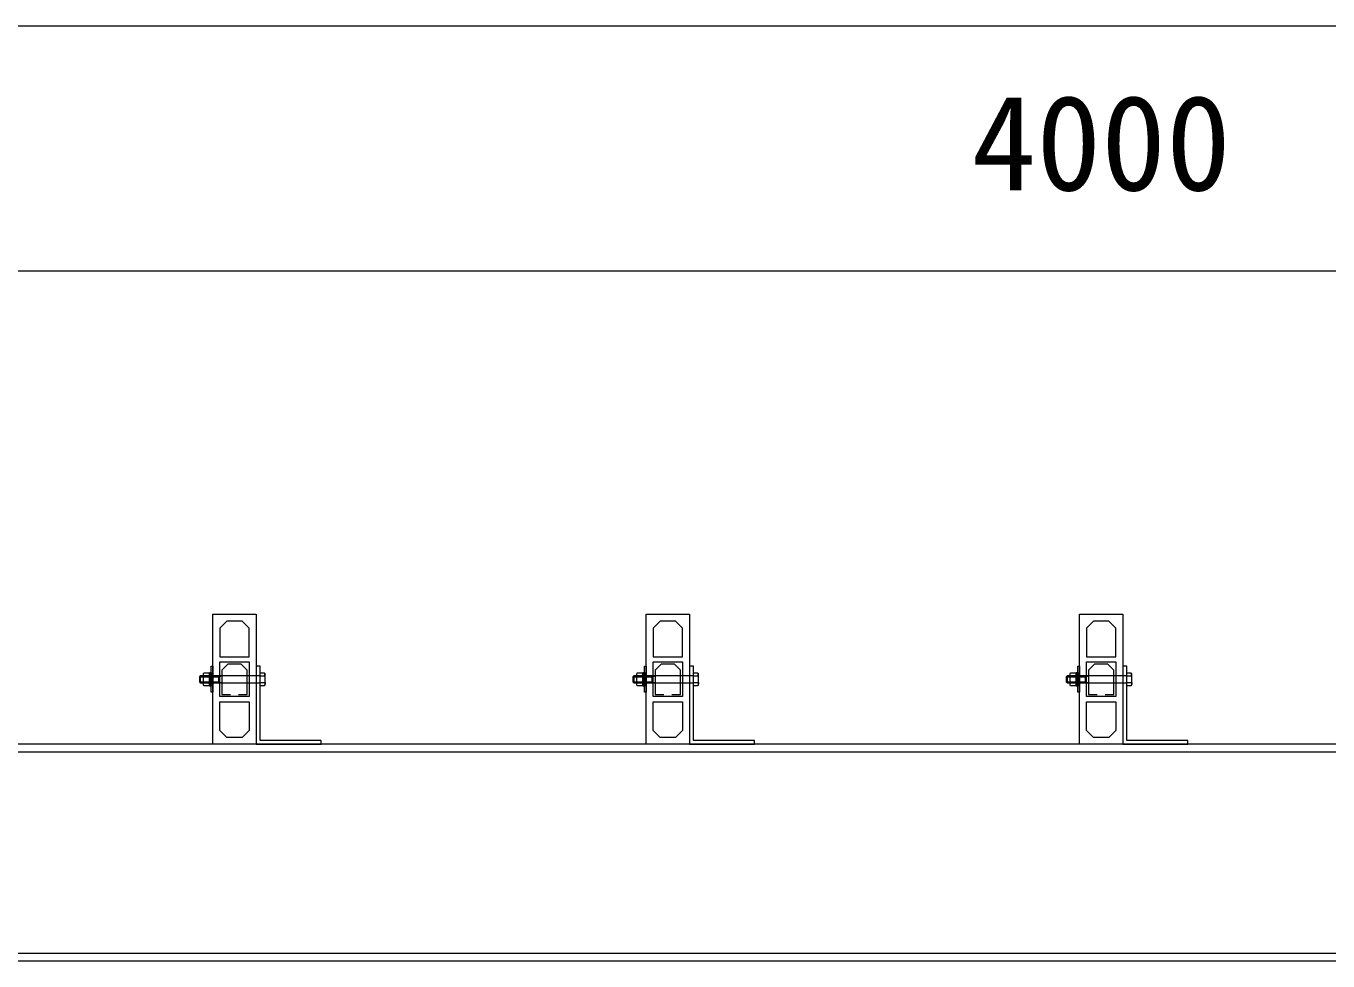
# Model space of a CAD drawing. Units: millimetres at full size, sheet at 1:60; details may follow other scales. Extents: x -1200 to 26400, y -900 to 18720.
# Drawn here: x 8340 to 9842, y 7136 to 8215 of the extents above; entities that cross this region are included whole.
import ezdxf
from ezdxf.enums import TextEntityAlignment as Align

# ---------------------------------------------------------------- set-up
doc = ezdxf.new("R2010")
doc.units = ezdxf.units.MM
doc.header["$LTSCALE"] = 60
doc.layers.add('D-STR', color=1, linetype='Continuous', lineweight=13)
doc.layers.add('D-STR-DIM', color=7, linetype='Continuous', lineweight=13)
doc.styles.add('ＭＳ ゴシック', font='')
doc.styles.get('ＭＳ ゴシック').set_extended_font_data('MS Gothic')

msp = doc.modelspace()

# ---------------------------------------------------------------- linework, layer by layer
at = {"layer": 'D-STR'}
for p, q in [((8555.37, 7386.49), (8555.37, 7536.49)), ((8555.37, 7536.49), (8605.37, 7536.49)), ((8571.37, 7528.49), (8563.37, 7520.49)), ((8589.37, 7528.49), (8571.37, 7528.49)), ((8597.37, 7520.49), (8589.37, 7528.49)), ((8605.37, 7536.49), (8605.37, 7386.49)), ((9055.37, 7386.49), (9055.37, 7536.49)), ((9055.37, 7536.49), (9105.37, 7536.49)), ((9071.37, 7528.49), (9063.37, 7520.49)), ((9089.37, 7528.49), (9071.37, 7528.49)), ((9097.37, 7520.49), (9089.37, 7528.49)), ((9105.37, 7536.49), (9105.37, 7386.49)), ((9555.37, 7386.49), (9555.37, 7536.49)), ((9555.37, 7536.49), (9605.37, 7536.49)), ((9571.37, 7528.49), (9563.37, 7520.49)), ((9589.37, 7528.49), (9571.37, 7528.49)), ((9597.37, 7520.49), (9589.37, 7528.49)), ((9605.37, 7536.49), (9605.37, 7386.49)), ((8563.37, 7520.49), (8563.37, 7487.49)), ((8597.37, 7487.49), (8597.37, 7520.49)), ((9063.37, 7520.49), (9063.37, 7487.49)), ((9097.37, 7487.49), (9097.37, 7520.49)), ((9563.37, 7520.49), (9563.37, 7487.49)), ((9597.37, 7487.49), (9597.37, 7520.49)), ((8563.37, 7487.49), (8597.37, 7487.49)), ((8563.37, 7441.49), (8563.37, 7481.49)), ((8563.37, 7481.49), (8597.37, 7481.49)), ((8597.37, 7481.49), (8597.37, 7441.49)), ((9063.37, 7487.49), (9097.37, 7487.49)), ((9063.37, 7441.49), (9063.37, 7481.49)), ((9063.37, 7481.49), (9097.37, 7481.49)), ((9097.37, 7481.49), (9097.37, 7441.49)), ((9563.37, 7487.49), (9597.37, 7487.49)), ((9563.37, 7441.49), (9563.37, 7481.49)), ((9563.37, 7481.49), (9597.37, 7481.49)), ((9597.37, 7481.49), (9597.37, 7441.49)), ((8544.57, 7467.99), (8545.15, 7469)), ((8544.57, 7454.99), (8544.57, 7467.99)), ((8545.15, 7469), (8550.79, 7469)), ((8550.79, 7469), (8551.37, 7467.99)), ((8551.37, 7469.49), (8553.37, 7469.49)), ((8551.37, 7453.49), (8551.37, 7469.49)), ((8551.37, 7467.99), (8551.37, 7454.99)), ((8553.37, 7476.49), (8555.37, 7476.49)), ((8553.37, 7446.49), (8553.37, 7476.49)), ((8553.37, 7469.49), (8553.37, 7453.49)), ((8555.37, 7476.49), (8555.37, 7446.49)), ((8572.72, 7478.92), (8565.92, 7472.12)), ((8565.92, 7472.12), (8565.92, 7444.07)), ((8588.02, 7478.92), (8572.72, 7478.92)), ((8594.82, 7472.12), (8588.02, 7478.92)), ((8594.82, 7444.07), (8594.82, 7472.12)), ((8609.87, 7476.49), (8605.37, 7476.49)), ((8605.37, 7476.49), (8605.37, 7386.49)), ((8609.87, 7390.99), (8609.87, 7476.49)), ((9044.57, 7467.99), (9045.15, 7469)), ((9044.57, 7454.99), (9044.57, 7467.99)), ((9045.15, 7469), (9050.79, 7469)), ((9050.79, 7469), (9051.37, 7467.99)), ((9051.37, 7469.49), (9053.37, 7469.49)), ((9051.37, 7453.49), (9051.37, 7469.49)), ((9051.37, 7467.99), (9051.37, 7454.99)), ((9053.37, 7476.49), (9055.37, 7476.49)), ((9053.37, 7446.49), (9053.37, 7476.49)), ((9053.37, 7469.49), (9053.37, 7453.49)), ((9055.37, 7476.49), (9055.37, 7446.49)), ((9072.72, 7478.92), (9065.92, 7472.12)), ((9065.92, 7472.12), (9065.92, 7444.07)), ((9088.02, 7478.92), (9072.72, 7478.92)), ((9094.82, 7472.12), (9088.02, 7478.92)), ((9094.82, 7444.07), (9094.82, 7472.12)), ((9109.87, 7476.49), (9105.37, 7476.49)), ((9105.37, 7476.49), (9105.37, 7386.49)), ((9109.87, 7390.99), (9109.87, 7476.49)), ((9544.57, 7467.99), (9545.15, 7469)), ((9544.57, 7454.99), (9544.57, 7467.99)), ((9545.15, 7469), (9550.79, 7469)), ((9550.79, 7469), (9551.37, 7467.99)), ((9551.37, 7469.49), (9553.37, 7469.49)), ((9551.37, 7453.49), (9551.37, 7469.49)), ((9551.37, 7467.99), (9551.37, 7454.99)), ((9553.37, 7476.49), (9555.37, 7476.49)), ((9553.37, 7446.49), (9553.37, 7476.49)), ((9553.37, 7469.49), (9553.37, 7453.49)), ((9555.37, 7476.49), (9555.37, 7446.49)), ((9572.72, 7478.92), (9565.92, 7472.12)), ((9565.92, 7472.12), (9565.92, 7444.07)), ((9588.02, 7478.92), (9572.72, 7478.92)), ((9594.82, 7472.12), (9588.02, 7478.92)), ((9594.82, 7444.07), (9594.82, 7472.12)), ((9609.87, 7476.49), (9605.37, 7476.49)), ((9605.37, 7476.49), (9605.37, 7386.49)), ((9609.87, 7390.99), (9609.87, 7476.49)), ((8539.87, 7464.41), (8561.87, 7464.41)), ((8539.87, 7458.58), (8561.87, 7458.58)), ((8540.96, 7465.49), (8540.96, 7457.49)), ((8545.15, 7453.99), (8544.57, 7454.99)), ((8550.79, 7465.25), (8545.15, 7465.25)), ((8545.15, 7457.74), (8550.79, 7457.74)), ((8550.79, 7453.99), (8545.15, 7453.99)), ((8551.37, 7454.99), (8550.79, 7453.99)), ((8553.37, 7453.49), (8551.37, 7453.49)), ((8561.87, 7465.49), (8561.87, 7457.49)), ((8561.87, 7464.41), (8565.62, 7465.49)), ((8561.87, 7458.58), (8565.62, 7457.49)), ((8614.68, 7465.25), (8609.87, 7465.25)), ((8609.87, 7457.74), (8614.68, 7457.74)), ((9039.87, 7464.41), (9061.87, 7464.41)), ((9039.87, 7458.58), (9061.87, 7458.58)), ((9040.96, 7465.49), (9040.96, 7457.49)), ((9045.15, 7453.99), (9044.57, 7454.99)), ((9050.79, 7465.25), (9045.15, 7465.25)), ((9045.15, 7457.74), (9050.79, 7457.74)), ((9050.79, 7453.99), (9045.15, 7453.99)), ((9051.37, 7454.99), (9050.79, 7453.99)), ((9053.37, 7453.49), (9051.37, 7453.49)), ((9061.87, 7465.49), (9061.87, 7457.49)), ((9061.87, 7464.41), (9065.62, 7465.49)), ((9061.87, 7458.58), (9065.62, 7457.49)), ((9114.68, 7465.25), (9109.87, 7465.25)), ((9109.87, 7457.74), (9114.68, 7457.74)), ((9539.87, 7464.41), (9561.87, 7464.41)), ((9539.87, 7458.58), (9561.87, 7458.58)), ((9540.96, 7465.49), (9540.96, 7457.49)), ((9545.15, 7453.99), (9544.57, 7454.99)), ((9550.79, 7465.25), (9545.15, 7465.25)), ((9545.15, 7457.74), (9550.79, 7457.74)), ((9550.79, 7453.99), (9545.15, 7453.99)), ((9551.37, 7454.99), (9550.79, 7453.99)), ((9553.37, 7453.49), (9551.37, 7453.49)), ((9561.87, 7465.49), (9561.87, 7457.49)), ((9561.87, 7464.41), (9565.62, 7465.49)), ((9561.87, 7458.58), (9565.62, 7457.49)), ((9614.68, 7465.25), (9609.87, 7465.25)), ((9609.87, 7457.74), (9614.68, 7457.74)), ((8555.37, 7446.49), (8553.37, 7446.49)), ((8597.37, 7441.49), (8563.37, 7441.49)), ((8565.92, 7444.07), (8575.92, 7444.07)), ((8584.82, 7444.07), (8594.82, 7444.07)), ((9055.37, 7446.49), (9053.37, 7446.49)), ((9097.37, 7441.49), (9063.37, 7441.49)), ((9065.92, 7444.07), (9075.92, 7444.07)), ((9084.82, 7444.07), (9094.82, 7444.07)), ((9555.37, 7446.49), (9553.37, 7446.49)), ((9597.37, 7441.49), (9563.37, 7441.49)), ((9565.92, 7444.07), (9575.92, 7444.07)), ((9584.82, 7444.07), (9594.82, 7444.07)), ((8563.37, 7402.49), (8563.37, 7435.49)), ((8563.37, 7435.49), (8597.37, 7435.49)), ((8597.37, 7435.49), (8597.37, 7402.49)), ((9063.37, 7402.49), (9063.37, 7435.49)), ((9063.37, 7435.49), (9097.37, 7435.49)), ((9097.37, 7435.49), (9097.37, 7402.49)), ((9563.37, 7402.49), (9563.37, 7435.49)), ((9563.37, 7435.49), (9597.37, 7435.49)), ((9597.37, 7435.49), (9597.37, 7402.49)), ((8571.37, 7394.49), (8563.37, 7402.49)), ((8589.37, 7394.49), (8571.37, 7394.49)), ((8597.37, 7402.49), (8589.37, 7394.49)), ((8680.37, 7390.99), (8609.87, 7390.99)), ((8680.37, 7386.49), (8680.37, 7390.99)), ((9071.37, 7394.49), (9063.37, 7402.49)), ((9089.37, 7394.49), (9071.37, 7394.49)), ((9097.37, 7402.49), (9089.37, 7394.49)), ((9180.37, 7390.99), (9109.87, 7390.99)), ((9180.37, 7386.49), (9180.37, 7390.99)), ((9571.37, 7394.49), (9563.37, 7402.49)), ((9589.37, 7394.49), (9571.37, 7394.49)), ((9597.37, 7402.49), (9589.37, 7394.49)), ((9680.37, 7390.99), (9609.87, 7390.99)), ((9680.37, 7386.49), (9680.37, 7390.99)), ((12780.37, 7386.49), (2380.37, 7386.49)), ((12771.37, 7377.49), (7582.87, 7377.49)), ((8605.37, 7386.49), (8555.37, 7386.49)), ((8605.37, 7386.49), (8680.37, 7386.49)), ((9105.37, 7386.49), (9055.37, 7386.49)), ((9105.37, 7386.49), (9180.37, 7386.49)), ((9605.37, 7386.49), (9555.37, 7386.49)), ((9605.37, 7386.49), (9680.37, 7386.49)), ((3380.37, 7136.49), (11780.37, 7136.49)), ((7582.87, 7145.49), (11779.53, 7145.49))]:
    msp.add_line(p, q, dxfattribs=at)
for points in [[(8609.87, 7469), (8614.68, 7469), (8615.26, 7467.99), (8615.26, 7454.99), (8614.68, 7453.99), (8609.87, 7453.99)], [(9109.87, 7469), (9114.68, 7469), (9115.26, 7467.99), (9115.26, 7454.99), (9114.68, 7453.99), (9109.87, 7453.99)], [(9609.87, 7469), (9614.68, 7469), (9615.26, 7467.99), (9615.26, 7454.99), (9614.68, 7453.99), (9609.87, 7453.99)]]:
    msp.add_lwpolyline(points, close=True, dxfattribs=at)
for points in [[(8609.87, 7465.49), (8540.96, 7465.49), (8539.87, 7464.41), (8539.87, 7458.58), (8540.96, 7457.49), (8609.87, 7457.49)], [(9109.87, 7465.49), (9040.96, 7465.49), (9039.87, 7464.41), (9039.87, 7458.58), (9040.96, 7457.49), (9109.87, 7457.49)], [(9609.87, 7465.49), (9540.96, 7465.49), (9539.87, 7464.41), (9539.87, 7458.58), (9540.96, 7457.49), (9609.87, 7457.49)]]:
    msp.add_lwpolyline(points, dxfattribs=at)
for points in [[(8614.68, 7469), (8614.72, 7468.84), (8614.83, 7468.37), (8614.86, 7468.21), (8614.9, 7468.05), (8615, 7467.58), (8615.03, 7467.42), (8615.06, 7467.26), (8615.15, 7466.79), (8615.17, 7466.63), (8615.2, 7466.47), (8615.26, 7465.99), (8615.27, 7465.83), (8615.29, 7465.61), (8615.33, 7464.93), (8615.34, 7464.71), (8615.35, 7464.48), (8615.34, 7463.8), (8615.34, 7463.57), (8615.34, 7463.35), (8615.33, 7462.67), (8615.32, 7462.44), (8615.32, 7462.21), (8615.31, 7461.53), (8615.32, 7461.31), (8615.33, 7461.03), (8615.36, 7460.21), (8615.38, 7459.94), (8615.4, 7459.67), (8615.47, 7458.85), (8615.5, 7458.58), (8615.53, 7458.31), (8615.63, 7457.49), (8615.66, 7457.22), (8615.69, 7456.95), (8615.8, 7456.14), (8615.84, 7455.87)], [(9114.68, 7469), (9114.72, 7468.84), (9114.83, 7468.37), (9114.86, 7468.21), (9114.9, 7468.05), (9115, 7467.58), (9115.03, 7467.42), (9115.06, 7467.26), (9115.15, 7466.79), (9115.17, 7466.63), (9115.2, 7466.47), (9115.26, 7465.99), (9115.27, 7465.83), (9115.29, 7465.61), (9115.33, 7464.93), (9115.34, 7464.71), (9115.35, 7464.48), (9115.34, 7463.8), (9115.34, 7463.57), (9115.34, 7463.35), (9115.33, 7462.67), (9115.32, 7462.44), (9115.32, 7462.21), (9115.31, 7461.53), (9115.32, 7461.31), (9115.33, 7461.03), (9115.36, 7460.21), (9115.38, 7459.94), (9115.4, 7459.67), (9115.47, 7458.85), (9115.5, 7458.58), (9115.53, 7458.31), (9115.63, 7457.49), (9115.66, 7457.22), (9115.69, 7456.95), (9115.8, 7456.14), (9115.84, 7455.87)], [(9614.68, 7469), (9614.72, 7468.84), (9614.83, 7468.37), (9614.86, 7468.21), (9614.9, 7468.05), (9615, 7467.58), (9615.03, 7467.42), (9615.06, 7467.26), (9615.15, 7466.79), (9615.17, 7466.63), (9615.2, 7466.47), (9615.26, 7465.99), (9615.27, 7465.83), (9615.29, 7465.61), (9615.33, 7464.93), (9615.34, 7464.71), (9615.35, 7464.48), (9615.34, 7463.8), (9615.34, 7463.57), (9615.34, 7463.35), (9615.33, 7462.67), (9615.32, 7462.44), (9615.32, 7462.21), (9615.31, 7461.53), (9615.32, 7461.31), (9615.33, 7461.03), (9615.36, 7460.21), (9615.38, 7459.94), (9615.4, 7459.67), (9615.47, 7458.85), (9615.5, 7458.58), (9615.53, 7458.31), (9615.63, 7457.49), (9615.66, 7457.22), (9615.69, 7456.95), (9615.8, 7456.14), (9615.84, 7455.87)]]:
    msp.add_open_spline(points, degree=3, knots=[0, 0, 0, 0, 1, 1, 1, 2, 2, 2, 3, 3, 3, 4, 4, 4, 5, 5, 5, 6, 6, 6, 7, 7, 7, 8, 8, 8, 9, 9, 9, 10, 10, 10, 11, 11, 11, 12, 12, 12, 12], dxfattribs=at)
at = {"layer": 'D-STR-DIM'}
for p, q in [((12780.37, 8215.19), (2380.37, 8215.19)), ((11580.37, 7932.28), (7580.37, 7932.28))]:
    msp.add_line(p, q, dxfattribs=at)

# ---------------------------------------------------------------- texts
at = {"layer": 'D-STR-DIM', "style": 'ＭＳ ゴシック'}
msp.add_text('4000', height=110, dxfattribs=at).set_placement((9580.37, 8135.54), align=Align.TOP_CENTER)

doc.saveas('drawing.dxf')
